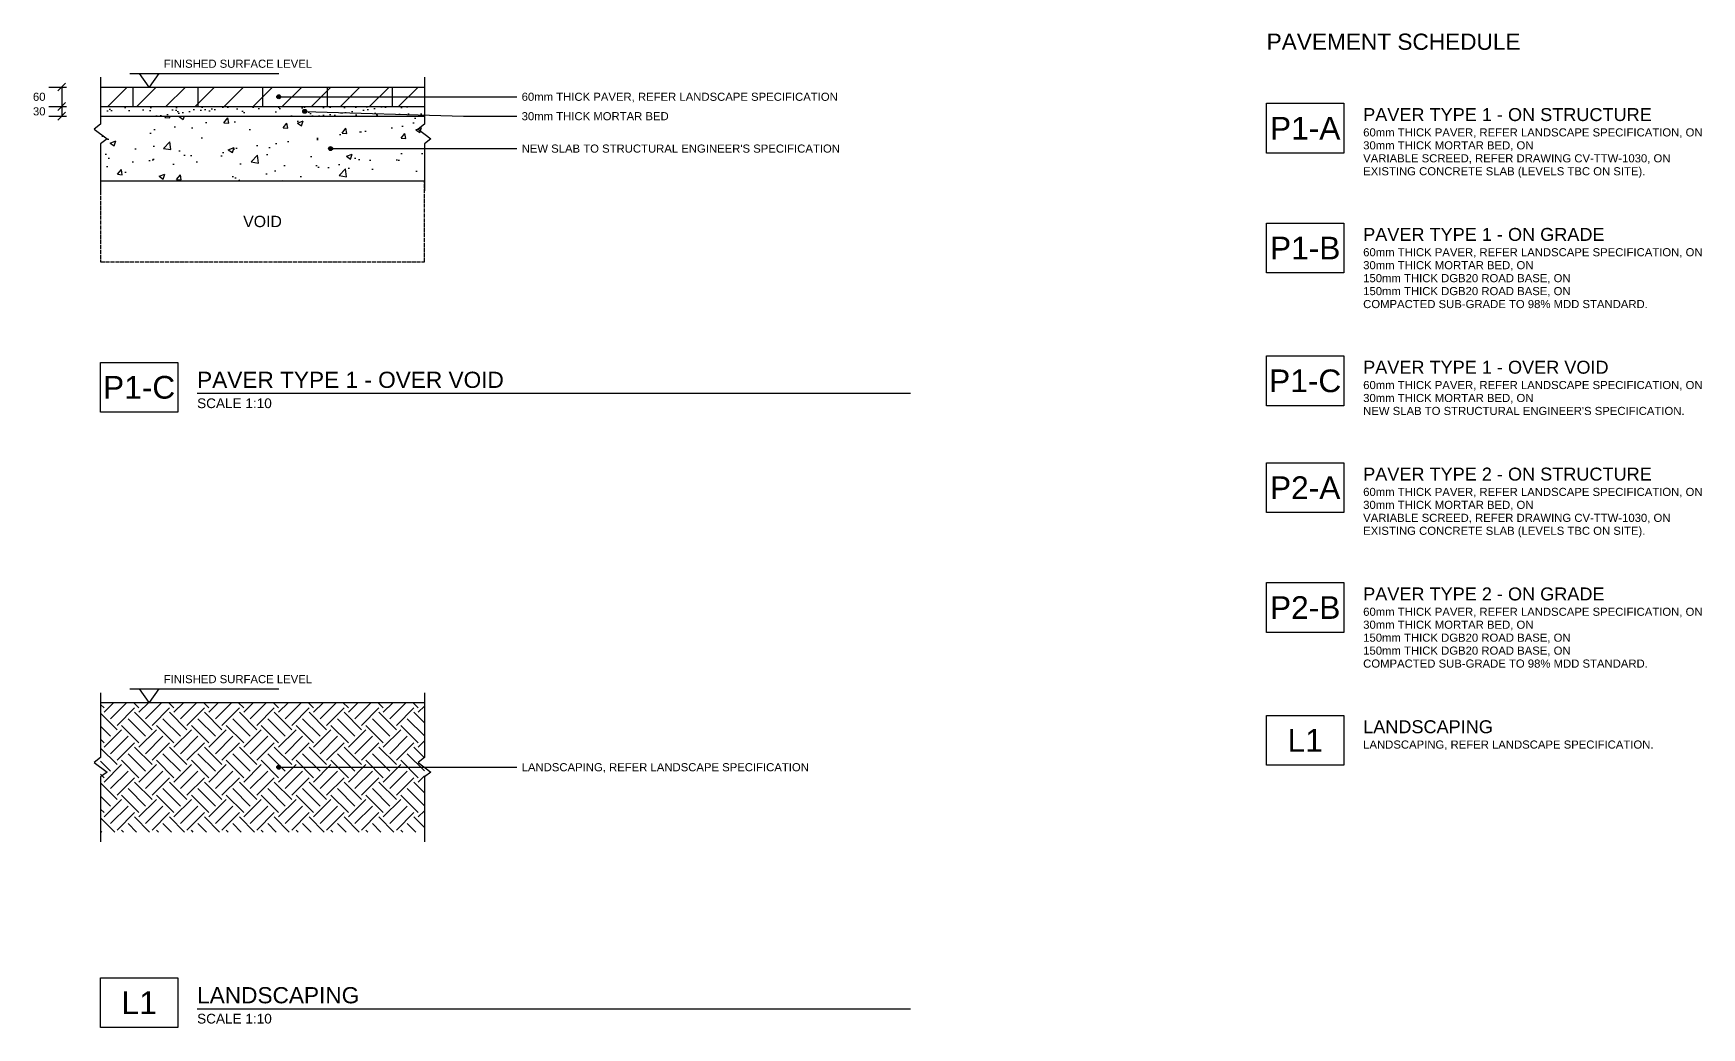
# Model space of a CAD drawing. Header units: millimetres. Extents: x 149 to 12543, y -3304 to -234.
# Drawn here: x 7392 to 12543, y -3304 to -234 of the extents above; entities that cross this region are included whole.
import ezdxf
from ezdxf.enums import TextEntityAlignment as Align

# ---------------------------------------------------------------- set-up
doc = ezdxf.new("R2010")
doc.units = ezdxf.units.MM
doc.header["$LTSCALE"] = 10
doc.linetypes.add('DASHED', pattern=[1.524, 1.27, -0.254])
for name, color, linetype in [('PAVE-ANNO', 2, 'Continuous'), ('PAVE-BREAK', 7, 'Continuous'), ('PAVE-CONC', 8, 'Continuous'), ('PAVE-DIM', 3, 'Continuous'), ('PAVE-MORTAR', 8, 'Continuous'), ('PAVE-OUTLINE', 7, 'Continuous'), ('PAVE-PAVER', 1, 'Continuous'), ('PAVE-SOIL', 52, 'Continuous'), ('PAVE-TITLE', 1, 'Continuous'), ('PAVE-VOID', 8, 'Continuous')]:
    doc.layers.add(name, color=color, linetype=linetype)
doc.styles.add('PAVE-TEXT', font='arial.ttf')

msp = doc.modelspace()

# ---------------------------------------------------------------- hatches: boundary and pattern name
at = {"layer": 'PAVE-ANNO'}
h = msp.add_hatch(color=256, dxfattribs=at)
edge = h.paths.add_edge_path()
edge.add_arc((8150, -430), 6, 0, 360)
h = msp.add_hatch(color=256, dxfattribs=at)
edge = h.paths.add_edge_path()
edge.add_arc((8230, -475), 6, 0, 360)
h = msp.add_hatch(color=256, dxfattribs=at)
edge = h.paths.add_edge_path()
edge.add_arc((8310, -590), 6, 0, 360)
h = msp.add_hatch(color=256, dxfattribs=at)
edge = h.paths.add_edge_path()
edge.add_arc((8150, -2500), 6, 0, 360)
at = {"layer": 'PAVE-CONC'}
h = msp.add_hatch(dxfattribs=at)
h.set_pattern_fill('AR-CONC', color=256)
h.paths.add_polyline_path([(7600, -490), (8600, -490), (8600, -690), (7600, -690)])
at = {"layer": 'PAVE-MORTAR'}
h = msp.add_hatch(dxfattribs=at)
h.set_pattern_fill('AR-SAND', color=256)
h.paths.add_polyline_path([(7600, -460), (8600, -460), (8600, -490), (7600, -490)])
at = {"layer": 'PAVE-PAVER'}
h = msp.add_hatch(dxfattribs=at)
h.set_pattern_fill('ANSI31', color=256, scale=20)
h.paths.add_polyline_path([(7600, -400), (8600, -400), (8600, -460), (7600, -460)])
at = {"layer": 'PAVE-SOIL'}
h = msp.add_hatch(dxfattribs=at)
h.set_pattern_fill('EARTH', color=256, scale=12, angle=45)
h.paths.add_polyline_path([(7600, -2300), (8600, -2300), (8600, -2700), (7600, -2700)])

# ---------------------------------------------------------------- linework, layer by layer
at = {"layer": 'PAVE-ANNO'}
for p, q in [((7690, -358), (8150, -358)), ((7690, -2258), (8150, -2258))]:
    msp.add_line(p, q, dxfattribs=at)
for points in [[(7750, -400), (7720, -358), (7780, -358)], [(7750, -2300), (7720, -2258), (7780, -2258)]]:
    msp.add_lwpolyline(points, close=True, dxfattribs=at)
for points in [[(8150, -430), (8720, -430), (8885, -430)], [(8230, -475), (8720, -490), (8885, -490)], [(8310, -590), (8720, -590), (8885, -590)], [(8150, -2500), (8720, -2500), (8885, -2500)]]:
    msp.add_lwpolyline(points, dxfattribs=at)
for centre in [(8150, -430), (8230, -475), (8310, -590), (8150, -2500)]:
    msp.add_circle(centre, 6, dxfattribs=at)
at = {"layer": 'PAVE-BREAK'}
for points in [[(7600, -370), (7600, -515), (7580, -530), (7620, -560), (7600, -575), (7600, -720)], [(8600, -370), (8600, -515), (8580, -530), (8620, -560), (8600, -575), (8600, -720)], [(7600, -2270), (7600, -2470), (7580, -2485), (7620, -2515), (7600, -2530), (7600, -2730)], [(8600, -2270), (8600, -2470), (8580, -2485), (8620, -2515), (8600, -2530), (8600, -2730)]]:
    msp.add_lwpolyline(points, dxfattribs=at)
at = {"layer": 'PAVE-DIM'}
for p, q in [((7440, -400), (7495, -400)), ((7468, -412), (7492, -388)), ((7480, -400), (7480, -460)), ((7440, -460), (7495, -460)), ((7440, -460), (7495, -460)), ((7468, -472), (7492, -448)), ((7468, -472), (7492, -448)), ((7480, -460), (7480, -490)), ((7440, -490), (7495, -490)), ((7468, -502), (7492, -478))]:
    msp.add_line(p, q, dxfattribs=at)
at = {"layer": 'PAVE-OUTLINE'}
for p, q in [((7600, -400), (8600, -400)), ((7700, -400), (7700, -460)), ((7900, -400), (7900, -460)), ((8100, -400), (8100, -460)), ((8300, -400), (8300, -460)), ((8500, -400), (8500, -460)), ((7600, -460), (8600, -460)), ((7600, -460), (8600, -460)), ((7600, -490), (8600, -490)), ((7600, -490), (8600, -490)), ((7600, -690), (8600, -690)), ((7600, -2300), (8600, -2300))]:
    msp.add_line(p, q, dxfattribs=at)
at = {"layer": 'PAVE-TITLE'}
for p, q in [((7898, -1345.5), (10100, -1345.5)), ((7898, -3245.5), (10100, -3245.5))]:
    msp.add_line(p, q, dxfattribs=at)
for points in [[(11200, -450), (11438, -450), (11438, -604), (11200, -604)], [(11200, -820), (11438, -820), (11438, -974), (11200, -974)], [(11200, -1230), (11438, -1230), (11438, -1384), (11200, -1384)], [(7600, -1250), (7838, -1250), (7838, -1404), (7600, -1404)], [(11200, -1560), (11438, -1560), (11438, -1714), (11200, -1714)], [(11200, -1930), (11438, -1930), (11438, -2084), (11200, -2084)], [(11200, -2340), (11438, -2340), (11438, -2494), (11200, -2494)], [(7600, -3150), (7838, -3150), (7838, -3304), (7600, -3304)]]:
    msp.add_lwpolyline(points, close=True, dxfattribs=at)
at = {"layer": 'PAVE-VOID', "linetype": 'DASHED'}
msp.add_lwpolyline([(7600, -690), (7600, -940), (8600, -940), (8600, -690)], dxfattribs=at)

# ---------------------------------------------------------------- texts
at = {"layer": 'PAVE-ANNO', "style": 'PAVE-TEXT'}
for p in [(7795, -348), (7795, -2248)]:
    msp.add_text('FINISHED SURFACE LEVEL', height=25, dxfattribs=at).set_placement(p, align=Align.BOTTOM_LEFT)
for s, p in [('60mm THICK PAVER, REFER LANDSCAPE SPECIFICATION', (8900, -430)), ('30mm THICK MORTAR BED', (8900, -490)), ("NEW SLAB TO STRUCTURAL ENGINEER'S SPECIFICATION", (8900, -590)), ('LANDSCAPING, REFER LANDSCAPE SPECIFICATION', (8900, -2500))]:
    msp.add_text(s, height=25, dxfattribs=at).set_placement(p, align=Align.MIDDLE_LEFT)
at = {"layer": 'PAVE-DIM', "style": 'PAVE-TEXT'}
for s, p in [('30', (7430, -475)), ('60', (7430, -430))]:
    msp.add_text(s, height=25, dxfattribs=at).set_placement(p, align=Align.MIDDLE_RIGHT)
at = {"layer": 'PAVE-TITLE', "style": 'PAVE-TEXT'}
msp.add_text('PAVEMENT SCHEDULE', height=50, dxfattribs=at).set_placement((11200, -300), align=Align.BOTTOM_LEFT)
for s, p in [('P1-A', (11319, -527)), ('P1-B', (11319, -897)), ('P1-C', (11319, -1307)), ('P1-C', (7719, -1327)), ('P2-A', (11319, -1637)), ('P2-B', (11319, -2007)), ('L1', (11319, -2417)), ('L1', (7719, -3227))]:
    msp.add_text(s, height=70, dxfattribs=at).set_placement(p, align=Align.MIDDLE_CENTER)
for s, height, p in [('PAVER TYPE 1 - ON STRUCTURE', 40, (11498, -485)), ('60mm THICK PAVER, REFER LANDSCAPE SPECIFICATION, ON', 25, (11498, -540)), ('VARIABLE SCREED, REFER DRAWING CV-TTW-1030, ON', 25, (11498, -620)), ('30mm THICK MORTAR BED, ON', 25, (11498, -580)), ('EXISTING CONCRETE SLAB (LEVELS TBC ON SITE).', 25, (11498, -660)), ('PAVER TYPE 1 - ON GRADE', 40, (11498, -855)), ('60mm THICK PAVER, REFER LANDSCAPE SPECIFICATION, ON', 25, (11498, -910)), ('30mm THICK MORTAR BED, ON', 25, (11498, -950)), ('150mm THICK DGB20 ROAD BASE, ON', 25, (11498, -990)), ('150mm THICK DGB20 ROAD BASE, ON', 25, (11498, -1030)), ('COMPACTED SUB-GRADE TO 98% MDD STANDARD.', 25, (11498, -1070)), ('PAVER TYPE 1 - OVER VOID', 50, (7898, -1303.9)), ('PAVER TYPE 1 - OVER VOID', 40, (11498, -1265)), ('60mm THICK PAVER, REFER LANDSCAPE SPECIFICATION, ON', 25, (11498, -1320)), ('SCALE 1:10', 30, (7898, -1376.3)), ('30mm THICK MORTAR BED, ON', 25, (11498, -1360)), ("NEW SLAB TO STRUCTURAL ENGINEER'S SPECIFICATION.", 25, (11498, -1400)), ('PAVER TYPE 2 - ON STRUCTURE', 40, (11498, -1595)), ('60mm THICK PAVER, REFER LANDSCAPE SPECIFICATION, ON', 25, (11498, -1650)), ('30mm THICK MORTAR BED, ON', 25, (11498, -1690)), ('VARIABLE SCREED, REFER DRAWING CV-TTW-1030, ON', 25, (11498, -1730)), ('EXISTING CONCRETE SLAB (LEVELS TBC ON SITE).', 25, (11498, -1770)), ('PAVER TYPE 2 - ON GRADE', 40, (11498, -1965)), ('60mm THICK PAVER, REFER LANDSCAPE SPECIFICATION, ON', 25, (11498, -2020)), ('30mm THICK MORTAR BED, ON', 25, (11498, -2060)), ('150mm THICK DGB20 ROAD BASE, ON', 25, (11498, -2100)), ('150mm THICK DGB20 ROAD BASE, ON', 25, (11498, -2140)), ('COMPACTED SUB-GRADE TO 98% MDD STANDARD.', 25, (11498, -2180)), ('LANDSCAPING', 40, (11498, -2375)), ('LANDSCAPING, REFER LANDSCAPE SPECIFICATION.', 25, (11498, -2430)), ('LANDSCAPING', 50, (7898, -3203.9)), ('SCALE 1:10', 30, (7898, -3276.3))]:
    msp.add_text(s, height=height, dxfattribs=at).set_placement(p, align=Align.MIDDLE_LEFT)
at = {"layer": 'PAVE-VOID', "style": 'PAVE-TEXT'}
msp.add_text('VOID', height=35, dxfattribs=at).set_placement((8100, -815), align=Align.MIDDLE_CENTER)

doc.saveas('drawing.dxf')
